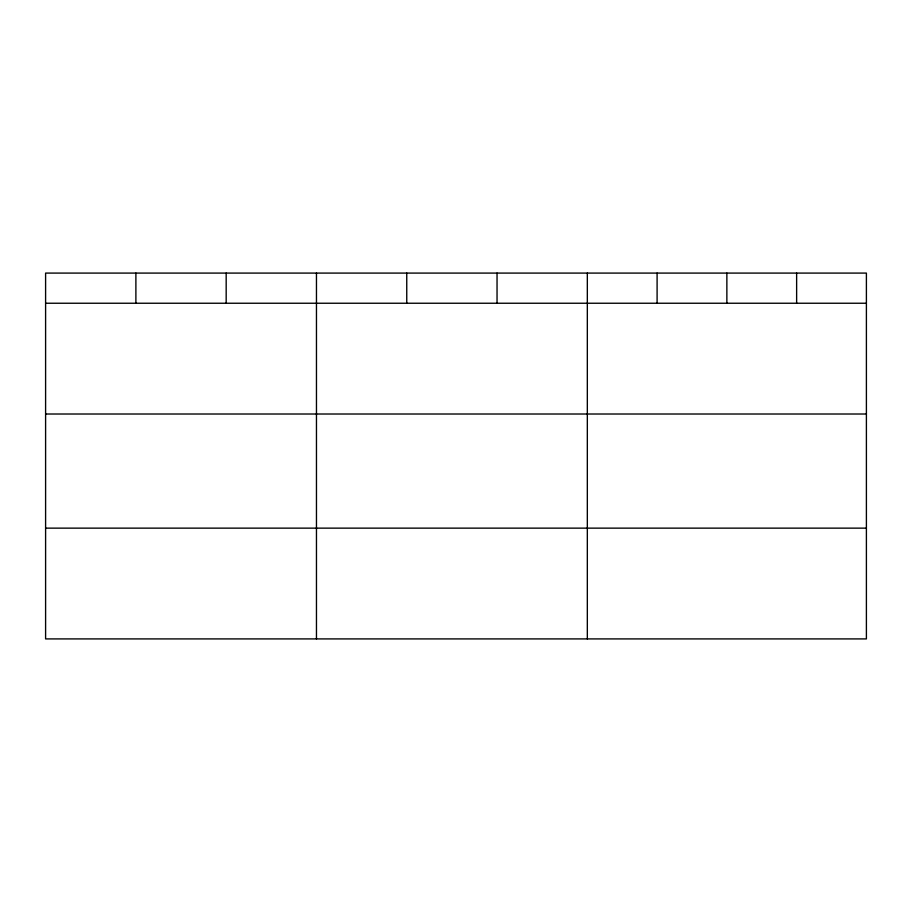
<?xml version="1.0" encoding="UTF-8"?>
<svg xmlns="http://www.w3.org/2000/svg" width="912" height="912" viewBox="0 0 912 912"><rect width="100%" height="100%" fill="white"/><g stroke="black" fill="none" stroke-linecap="round" stroke-linejoin="round"><path stroke-width="1.37" d="M866.4 414.014L866.4 273.087L45.6 273.087L45.6 638.913L866.4 638.913L866.4 414.014L45.6 414.014M45.6 303.24L866.4 303.24M45.6 528.139L866.4 528.139M796.632 273.087L796.632 303.24M726.864 273.087L726.864 303.24M657.096 273.087L657.096 303.24M587.328 273.087L587.328 638.913M497.04 273.087L497.04 303.24M406.752 273.087L406.752 303.24M316.464 273.087L316.464 638.913M226.176 273.087L226.176 303.24M135.888 273.087L135.888 303.24"/></g></svg>
